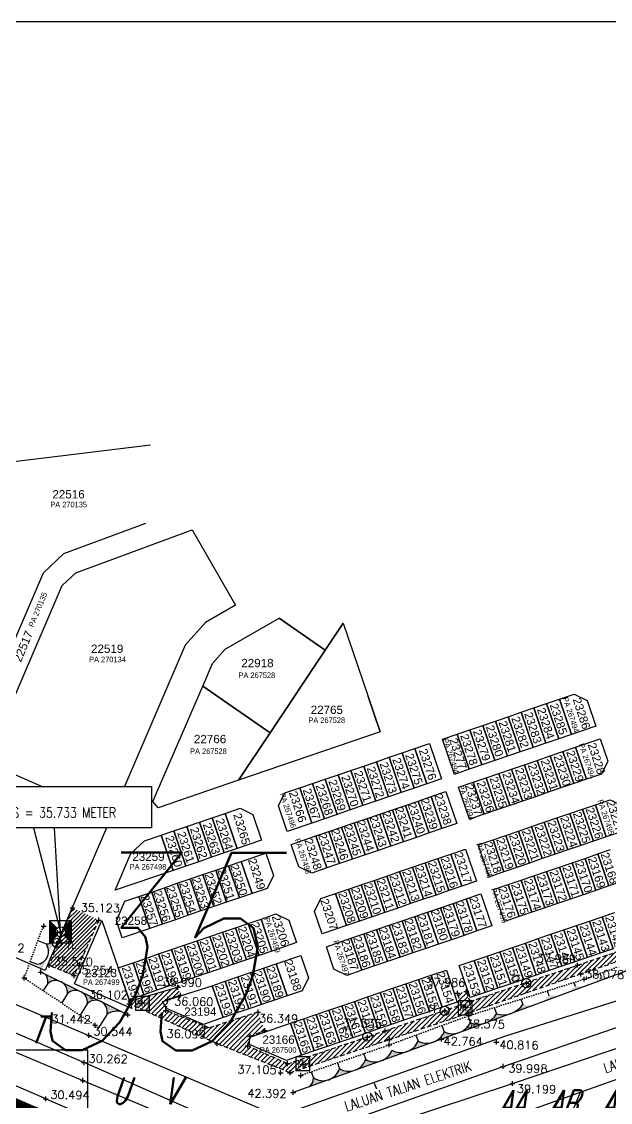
# Model space of a CAD drawing. Header units: metres. Extents: x -750 to 1235, y -4011 to -2636.
# Drawn here: x 324 to 589.5, y -3122.8 to -2635.6 of the extents above; entities that cross this region are included whole.
import ezdxf

# ---------------------------------------------------------------- set-up
doc = ezdxf.new("R2010")
doc.units = ezdxf.units.M
doc.header["$MEASUREMENT"] = 0
doc.linetypes.add('DASHED', pattern=[0.75, 0.5, -0.25])
doc.linetypes.add('DOT', pattern=[0.25, 0, -0.25])
doc.layers.get('0').update_dxf_attribs({"linetype": 'CONTINUOUS'})
for name, color, linetype in [('CJALAN', 51, 'CONTINUOUS'), ('EDIT2', 7, 'CONTINUOUS'), ('Grid 30 x 30', 7, 'CONTINUOUS'), ('HEIGHT', 2, 'CONTINUOUS'), ('LOTS', 8, 'CONTINUOUS'), ('MINOR', 91, 'CONTINUOUS'), ('NO_LOT', 7, 'CONTINUOUS'), ('PNT_ID', 7, 'CONTINUOUS'), ('PTS', 1, 'CONTINUOUS')]:
    doc.layers.add(name, color=color, linetype=linetype)
doc.styles.add('MtXpl_MS_Shell_Dlg_2', font='')
doc.styles.get("Standard").update_dxf_attribs({"font": 'simplex.shx', "height": 1.5})
doc.styles.add('SurveyCAD', font='SIMPLEX.shx', dxfattribs={"width": 0.65, "oblique": 20, "height": 1.5})
doc.styles.add('T', font='arial.ttf', dxfattribs={"height": 1.5})
doc.styles.get('MtXpl_MS_Shell_Dlg_2').set_extended_font_data('MS Shell Dlg 2')
pattern_1 = [(45, (-888.536, 1917.0265), (-1.10485435, 1.10485435), [])]

# ---------------------------------------------------------------- blocks, each defined once
blk = doc.blocks.new('CROSS')
at = {"linetype": 'Continuous'}
for p, q in [((-0.5, 0), (0.5, 0)), ((0, -0.5), (0, 0.5))]:
    blk.add_line(p, q, dxfattribs=at)

msp = doc.modelspace()

# ---------------------------------------------------------------- hatches: boundary and pattern name
at = {"layer": 'CJALAN', "ltscale": 2}
h = msp.add_hatch(dxfattribs=at)
h.set_pattern_fill('ANSI31,_O', color=256, scale=12.5)
h.set_pattern_definition(pattern_1)
h.paths.add_polyline_path([(930.35, -2939.42), (931.4, -2943.81), (870.81, -2964.38), (836.84, -2976.03), (775.67, -2996.78), (748.01, -3006.26), (722.78, -3014.95), (619.89, -3050.22), (576.23, -3064.96), (525.69, -3082.52), (489.84, -3094.52), (445.08, -3109.45), (412.23, -3096.44), (427.05, -3093.06), (425.98, -3097.4), (443.93, -3105.43), (487.95, -3090.57), (522.26, -3078.8), (520.54, -3073.62), (524.55, -3072.93), (526.18, -3077.37), (574.68, -3060.98), (616.62, -3046.72), (614.69, -3040.85), (618.68, -3039.32), (620.85, -3045.06), (715.99, -3012.56), (714.31, -3007.14), (723.39, -3003.68), (725.36, -3009.38), (744.7, -3003.1), (743.72, -2999.72), (747.3, -2998.13), (748.45, -3001.35), (768.75, -2994.56), (766.35, -2987.22), (775.65, -2983.68), (778.23, -2991.2), (834.55, -2972.25), (867.49, -2960.88), (865.77, -2955.5), (869.26, -2953.46), (871.41, -2959.4)])
at = {"layer": 'CJALAN'}
h = msp.add_hatch(dxfattribs=at)
h.set_pattern_fill('ANSI31', color=256, scale=10, style=0)
h.set_pattern_definition([(45, (-888.5359, 1917.0265), (-0.88388348, 0.88388348), [])])
h.paths.add_polyline_path([(347.67, -3065.71), (336.46, -3061.1), (346.96, -3035.15), (358.82, -3040.67)])
at = {"layer": 'CJALAN', "ltscale": 2}
h = msp.add_hatch(dxfattribs=at)
h.set_pattern_fill('ANSI31', color=256, scale=12.5, style=0)
h.set_pattern_definition(pattern_1)
edge = h.paths.add_edge_path()
edge.add_line((430.68, -3082.1), (408.56, -3089.29))
edge.add_line((408.56, -3089.29), (389.11, -3081.37))
edge.add_line((389.11, -3081.37), (389.93, -3076.41))
edge.add_line((389.93, -3076.41), (395.64, -3074.51))
edge.add_line((430.68, -3082.1), (433.67, -3090.44))
edge.add_line((412.23, -3096.44), (427.05, -3093.06))
edge.add_line((427.05, -3093.06), (433.67, -3090.44))
edge.add_line((412.23, -3096.44), (372.6, -3078.38))
edge.add_line((373.1, -3077.08), (394.54, -3070.94))
edge.add_line((394.54, -3070.94), (395.72, -3074.48))
at = {"layer": 'EDIT2'}
h = msp.add_hatch(color=256, dxfattribs=at)
h.dxf.hatch_style = 1
h.paths.add_polyline_path([(334.78, -3065.1, -0.218954), (335.82, -3069.21, -0.273406), (341.26, -3068.29)])
h.paths.add_polyline_path([(342.15, -3068.72, -0.284582), (344.73, -3073.82, -0.286795), (350.24, -3072.7)])
h.paths.add_polyline_path([(351.18, -3073.17, -0.298051), (353.64, -3078.44, -0.29703), (359.17, -3077.1)])
h.paths.add_polyline_path([(360.27, -3077.64, -0.308349), (362.54, -3083.05, -0.211993), (369.22, -3082.04)])
h.paths.add_polyline_path([(335.37, -3057.76, -0.232319), (331.1, -3060.56, -0.330406), (332.69, -3064.07)])
h.paths.add_polyline_path([(338.28, -3050.94), (337.22, -3050.94, -0.104877), (335.05, -3051.36, -0.230513), (335.97, -3056.35)])
h.paths.add_polyline_path([(363.29, -3081.51), (370.88, -3081.64), (370.97, -3076.02), (363.39, -3075.89)], flags=9)
h = msp.add_hatch(color=256, dxfattribs=at)
h.dxf.hatch_style = 1
h.paths.add_polyline_path([(338.66, -3050.04, -0.079814), (337.22, -3050.94), (338.28, -3050.94)])
h = msp.add_hatch(color=256, dxfattribs=at)
h.dxf.hatch_style = 1
h.paths.add_polyline_path([(509.27, -3095.79, -0.196421), (502.78, -3095.21, -0.188), (498.63, -3099.62)])
h.paths.add_polyline_path([(521.25, -3091.41, -0.190044), (514.58, -3091.1, -0.191498), (510.01, -3095.52), (513.28, -3094.35)])
h.paths.add_polyline_path([(532.43, -3087.29, -0.160937), (526.39, -3086.98, -0.180943), (521.67, -3091.25)])
h.paths.add_polyline_path([(544.29, -3082.91, -0.148867), (538.19, -3082.86, -0.151924), (533.97, -3086.72)])
h.paths.add_polyline_path([(556.21, -3078.52, -0.137097), (550, -3078.74, -0.139886), (545.6, -3082.43)])
h.paths.add_polyline_path([(567.96, -3074.18, -0.122431), (561.8, -3074.62, -0.128144), (557.18, -3078.16)])
h.paths.add_polyline_path([(578.98, -3070.12, -0.102971), (573.6, -3070.48, -0.114619), (568.89, -3073.84)])
h.paths.add_polyline_path([(602.81, -3061.33, -0.108388), (597.06, -3061.83, -0.104296), (592.63, -3065.09)])
h.paths.add_polyline_path([(614.21, -3057.13, -0.102969), (608.79, -3057.51, -0.108266), (604.09, -3060.86)])
h = msp.add_hatch(color=256, dxfattribs=at)
h.dxf.hatch_style = 1
h.paths.add_polyline_path([(590.82, -3065.75, -0.104418), (585.33, -3066.15, -0.102849), (581.01, -3069.37)])
h = msp.add_hatch(color=256, dxfattribs=at)
h.dxf.hatch_style = 1
h.paths.add_polyline_path([(455.6, -3111.79, -0.269097), (453.58, -3115.81), (462.16, -3112.73, -0.219783)])
h.paths.add_polyline_path([(473.83, -3108.53, -0.211022), (467.39, -3107.65, -0.216049), (462.96, -3112.44)])
h.paths.add_polyline_path([(485.62, -3104.29, -0.205993), (479.19, -3103.5, -0.207302), (474.83, -3108.17)])
h.paths.add_polyline_path([(490.98, -3099.35, -0.20228), (486.57, -3103.95), (497.1, -3100.17, -0.191974)])
h.paths.add_polyline_path([(477.37, -3100.71), (488.71, -3100.91), (488.81, -3095.28), (477.47, -3095.09)], flags=9)
at = {"layer": 'Grid 30 x 30', "true_color": 0x991b1e, "transparency": 33554483}
h = msp.add_hatch(dxfattribs=at)
h.set_pattern_fill('ANSI31', color=244)
h.paths.add_polyline_path([(203.95, -3189.31), (360.73, -3339.31), (472.96, -3186.53), (233.95, -3083.47)])

# ---------------------------------------------------------------- linework, layer by layer
at = {"color": 10}
msp.add_line((472.96, -3186.53), (-280.14, -2861.78), dxfattribs=at)
for points in [[(303.32, -2980.39), (308.01, -2969.51), (342.35, -2889.9), (348.45, -2884.12), (400.96, -2864.78)], [(400.96, -2864.78), (420.47, -2898.73)], [(308.01, -2969.51), (333.23, -2980.39)], [(334.6, -3063.32), (278.07, -3038.94), (295.26, -2999.07)], [(362.3, -2999.07), (334.6, -3063.32)]]:
    msp.add_lwpolyline(points)
at = {"color": 7}
msp.add_lwpolyline([(420.47, -2898.73), (406.9, -2906.53), (397.84, -2916.69), (370.36, -2980.39)], dxfattribs=at)
at = {"layer": 'EDIT2', "color": 7}
msp.add_line((-749.54, -2635.63), (1235.49, -2635.63), dxfattribs=at)
at = {"layer": 'EDIT2'}
for p, q in [((329.39, -2999.07), (341.59, -3045.94)), ((341.59, -3045.94), (338.92, -2999.07)), ((336.59, -3040.94), (339.99, -3044.35)), ((346.59, -3040.94), (336.59, -3040.94)), ((336.59, -3040.94), (336.59, -3050.94)), ((336.59, -3041.12), (336.77, -3041.12)), ((336.59, -3041.44), (337.08, -3041.44)), ((336.59, -3041.75), (337.39, -3041.75)), ((336.59, -3042.06), (337.71, -3042.06)), ((336.59, -3042.37), (338.02, -3042.37)), ((336.59, -3042.69), (338.33, -3042.69)), ((336.59, -3043), (338.64, -3043)), ((336.59, -3043.31), (338.96, -3043.31)), ((336.59, -3043.62), (339.27, -3043.62)), ((336.59, -3043.94), (339.58, -3043.94)), ((336.59, -3044.25), (339.89, -3044.25)), ((336.59, -3044.56), (339.81, -3044.56)), ((336.59, -3044.87), (339.61, -3044.87)), ((346.59, -3040.94), (343.18, -3044.35)), ((343.28, -3044.25), (346.59, -3044.25)), ((343.36, -3044.56), (346.59, -3044.56)), ((343.57, -3044.87), (346.59, -3044.87)), ((343.59, -3043.94), (346.59, -3043.94)), ((343.9, -3043.62), (346.59, -3043.62)), ((344.22, -3043.31), (346.59, -3043.31)), ((344.53, -3043), (346.59, -3043)), ((344.84, -3042.69), (346.59, -3042.69)), ((345.15, -3042.37), (346.59, -3042.37)), ((345.47, -3042.06), (346.59, -3042.06)), ((345.78, -3041.75), (346.59, -3041.75)), ((346.09, -3041.44), (346.59, -3041.44)), ((346.4, -3041.12), (346.59, -3041.12)), ((346.59, -3050.94), (346.59, -3040.94)), ((369.43, -3048.65), (366.82, -3040.99)), ((331.35, -3049.91), (335.05, -3051.36)), ((336.59, -3045.19), (339.47, -3045.19)), ((336.59, -3045.5), (339.38, -3045.5)), ((336.59, -3045.81), (339.34, -3045.81)), ((336.59, -3046.12), (339.34, -3046.12)), ((336.59, -3046.44), (339.39, -3046.44)), ((336.59, -3046.75), (339.49, -3046.75)), ((336.59, -3047.06), (339.63, -3047.06)), ((336.59, -3047.37), (339.85, -3047.37)), ((339.99, -3047.53), (336.59, -3050.94)), ((336.59, -3047.69), (339.84, -3047.69)), ((336.59, -3048), (339.53, -3048)), ((336.59, -3048.31), (339.22, -3048.31)), ((336.59, -3048.62), (338.9, -3048.62)), ((336.59, -3048.94), (338.59, -3048.94)), ((336.59, -3049.25), (338.28, -3049.25)), ((336.59, -3049.56), (337.97, -3049.56)), ((336.59, -3049.87), (337.65, -3049.87)), ((343.18, -3047.53), (346.59, -3050.94)), ((343.32, -3047.37), (346.59, -3047.37)), ((343.33, -3047.69), (346.59, -3047.69)), ((343.54, -3047.06), (346.59, -3047.06)), ((343.64, -3048), (346.59, -3048)), ((343.69, -3046.75), (346.59, -3046.75)), ((343.7, -3045.19), (346.59, -3045.19)), ((343.78, -3046.44), (346.59, -3046.44)), ((343.79, -3045.5), (346.59, -3045.5)), ((343.83, -3045.81), (346.59, -3045.81)), ((343.83, -3046.12), (346.59, -3046.12)), ((343.96, -3048.31), (346.59, -3048.31)), ((344.27, -3048.62), (346.59, -3048.62)), ((344.58, -3048.94), (346.59, -3048.94)), ((344.89, -3049.25), (346.59, -3049.25)), ((345.21, -3049.56), (346.59, -3049.56)), ((345.52, -3049.87), (346.59, -3049.87)), ((336.59, -3050.19), (337.34, -3050.19)), ((336.59, -3050.5), (337.03, -3050.5)), ((336.59, -3050.81), (336.72, -3050.81)), ((336.59, -3050.94), (346.59, -3050.94)), ((345.83, -3050.19), (346.59, -3050.19)), ((346.14, -3050.5), (346.59, -3050.5)), ((346.46, -3050.81), (346.59, -3050.81)), ((327.93, -3059.31), (331.1, -3060.56)), ((335.82, -3069.21), (333.79, -3072.47)), ((572.96, -3068.77), (573.6, -3070.48)), ((584.78, -3064.68), (585.33, -3066.15)), ((344.73, -3073.82), (342.12, -3078.02)), ((561.03, -3072.54), (561.8, -3074.62)), ((353.64, -3078.44), (350.44, -3083.57)), ((549.09, -3076.31), (550, -3078.74)), ((362.54, -3083.05), (358.44, -3089.64)), ((525.23, -3083.86), (526.39, -3086.98)), ((537.16, -3080.07), (538.19, -3082.86)), ((513.5, -3088.18), (514.58, -3091.1)), ((501.76, -3092.49), (502.78, -3095.21)), ((478.21, -3100.88), (479.19, -3103.5)), ((466.39, -3104.96), (467.39, -3107.65)), ((454.57, -3109.03), (455.6, -3111.79)), ((483.04, -3114.17), (483.99, -3116.72))]:
    msp.add_line(p, q, dxfattribs=at)
at = {"layer": 'EDIT2', "color": 2, "linetype": 'DASHED', "ltscale": 4}
for p, q in [((425.98, -3097.4), (427.05, -3093.06)), ((427.05, -3093.06), (433.67, -3090.44)), ((443.93, -3105.43), (425.98, -3097.4))]:
    msp.add_line(p, q, dxfattribs=at)
at = {"layer": 'EDIT2'}
for points in [[(289.51, -2980.39), (382.67, -2980.39), (382.67, -2999.07), (289.51, -2999.07)], [(381.67, -3075.06), (375.31, -3075.06), (375.31, -3081.25), (381.67, -3081.25)], [(527.2, -3077.12), (520.85, -3077.12), (520.85, -3083.31), (527.2, -3083.31)], [(454.04, -3102.28), (447.69, -3102.28), (447.69, -3108.48), (454.04, -3108.48)]]:
    msp.add_lwpolyline(points, close=True, dxfattribs=at)
at = {"layer": 'EDIT2', "linetype": 'DOT', "ltscale": 4}
for points in [[(525.64, -3083.71), (577.72, -3067.27), (622.28, -3050.89), (647.91, -3042.61), (712.87, -3020.5)], [(333.98, -3042.67), (325.22, -3066.74)], [(325.22, -3066.74), (357.21, -3088.09)], [(449.86, -3110.66), (489.79, -3096.89), (525.64, -3083.71)]]:
    msp.add_lwpolyline(points, dxfattribs=at)
at = {"layer": 'EDIT2'}
for points in [[(714.34, -3022.66), (671.46, -3037.16), (625.48, -3052.97), (513.28, -3094.35)], [(371.9, -3083.36), (332.69, -3064.07)], [(513.28, -3094.35), (446.52, -3118.35)]]:
    msp.add_lwpolyline(points, dxfattribs=at)
at = {"layer": 'EDIT2', "color": 2, "linetype": 'DASHED', "ltscale": 4}
for points in [[(346.96, -3035.15), (336.46, -3061.1)], [(358.82, -3040.67), (347.67, -3065.71)], [(524.55, -3072.93), (526.18, -3077.37), (574.68, -3060.98), (616.62, -3046.72)], [(619.89, -3050.22), (576.23, -3064.96), (525.69, -3082.52)], [(347.67, -3065.71), (347.67, -3065.71), (336.46, -3061.1)], [(443.93, -3105.43), (487.95, -3090.57), (522.26, -3078.8), (520.54, -3073.62)], [(412.23, -3096.44), (372.6, -3078.38)], [(430.68, -3082.1), (408.56, -3089.29), (389.11, -3081.37), (389.93, -3076.41), (395.64, -3074.51)], [(445.08, -3109.45), (489.84, -3094.52), (525.69, -3082.52)], [(445.08, -3109.45), (412.23, -3096.44)]]:
    msp.add_lwpolyline(points, dxfattribs=at)
at = {"layer": 'EDIT2', "color": 3}
for points in [[(259.73, -3052.46), (354.33, -3092.62), (439.65, -3129)], [(334.97, -3121.22), (239.26, -3079.89), (191.34, -3058.1)], [(246.15, -3059), (352.19, -3104.92)], [(245.88, -3068.53), (351.64, -3112.92)], [(439.65, -3129), (542.29, -3092.79), (624.97, -3066.73)], [(438.46, -3142.82), (541.1, -3106.61), (627.62, -3076.85)], [(439, -3149.53), (545.34, -3114.33), (630.32, -3085.62)], [(439.54, -3166.06), (551.59, -3126.89), (634.7, -3097.38)], [(438.46, -3142.82), (352.19, -3104.92)], [(351.64, -3112.92), (439, -3149.53)], [(334.97, -3121.22), (439.54, -3166.06)]]:
    msp.add_lwpolyline(points, dxfattribs=at)
at = {"layer": 'EDIT2'}
for centre, radius in [((341.59, -3045.94), 2.25), ((339.93, -3050.94), 2.06), ((551.64, -3069.08), 2.06), ((514.81, -3081.59), 2.06), ((479.97, -3093.26), 2.06)]:
    msp.add_circle(centre, radius, dxfattribs=at)
for centre, radius, start, end in [((330.39, -3054.81), 5.79, 277.0158, 36.4734), ((335.14, -3046.03), 5.34, 269.0042, 311.206), ((330.83, -3068.29), 5.08, 349.515, 38.9159), ((339.32, -3073.35), 5.43, 355.0273, 130.2061), ((348.38, -3077.68), 5.31, 351.7572, 133.4763), ((357.43, -3082.01), 5.22, 348.5138, 136.7196), ((541.33, -3072.87), 10.47, 252.5766, 325.8901), ((367.02, -3090.07), 8.32, 74.664, 122.5404), ((529.88, -3077.99), 9.64, 248.7844, 329.6823), ((518.31, -3082.81), 9.09, 245.7823, 332.6845), ((506.73, -3087.55), 8.62, 242.7298, 335.7369), ((495.06, -3092.09), 8.33, 240.7101, 337.9648), ((471.61, -3100.8), 8.04, 238.3376, 340.3996), ((483.32, -3096.42), 8.2, 239.7066, 339.0306), ((459.89, -3105.16), 7.9, 237.102, 341.6351), ((451.13, -3112.07), 4.48, 303.2451, 3.4905)]:
    msp.add_arc(centre, radius, start, end, dxfattribs=at)
at = {"layer": 'Grid 30 x 30', "ltscale": 2}
msp.add_line((472.96, -3186.53), (233.95, -3083.47), dxfattribs=at)
at = {"layer": 'Grid 30 x 30', "color": 52, "lineweight": 30, "true_color": 0xc8c92d}
for p, q in [((353.95, -3099.31), (229.46, -3099.31)), ((353.95, -3639.31), (353.95, -3099.31))]:
    msp.add_line(p, q, dxfattribs=at)
at = {"layer": 'Grid 30 x 30', "color": 177, "lineweight": 30, "true_color": 0x293189}
msp.add_line((353.95, -3099.31), (233.95, -3099.31), dxfattribs=at)
at = {"layer": 'HEIGHT'}
for p, q in [((373.1, -3077.08), (394.54, -3070.94)), ((372.6, -3078.38), (373.1, -3077.08))]:
    msp.add_line(p, q, dxfattribs=at)
at = {"layer": 'LOTS', "color": 7}
for p, q in [((280.49, -2838.71), (382.12, -2826.42)), ((343.05, -2875.45), (380.11, -2861.79)), ((343.05, -2875.45), (333.97, -2884.05)), ((333.97, -2884.05), (343.05, -2875.45)), ((292.43, -2980.39), (333.97, -2884.05)), ((415.85, -2918.52), (440.14, -2904.56)), ((460.86, -2918.93), (440.14, -2904.56)), ((440.14, -2904.56), (460.86, -2918.93)), ((460.86, -2918.93), (468.96, -2906.75)), ((468.96, -2906.75), (460.86, -2918.93)), ((468.96, -2906.75), (480.28, -2939.93)), ((410.07, -2925), (415.85, -2918.52)), ((436.06, -2956.19), (460.86, -2918.93)), ((460.86, -2918.93), (436.06, -2956.19)), ((405.7, -2935.14), (410.07, -2925)), ((383.25, -2987.21), (405.7, -2935.14)), ((405.7, -2935.14), (436.06, -2956.19)), ((436.06, -2956.19), (405.7, -2935.14)), ((480.28, -2939.93), (485.7, -2955.79)), ((485.7, -2955.79), (480.28, -2939.93)), ((560.76, -2943.04), (566.53, -2941.07)), ((566.53, -2941.07), (573.2, -2938.79)), ((566.53, -2941.07), (571.95, -2956.94)), ((571.95, -2956.94), (566.53, -2941.07)), ((573.2, -2938.79), (579.01, -2941.64)), ((579.01, -2941.64), (582.96, -2953.18)), ((543.45, -2948.96), (549.22, -2946.98)), ((549.22, -2946.98), (554.99, -2945.01)), ((549.22, -2946.98), (554.64, -2962.85)), ((554.64, -2962.85), (549.22, -2946.98)), ((554.99, -2945.01), (560.76, -2943.04)), ((554.99, -2945.01), (560.41, -2960.88)), ((560.41, -2960.88), (554.99, -2945.01)), ((560.76, -2943.04), (566.18, -2958.91)), ((566.18, -2958.91), (560.76, -2943.04)), ((531.92, -2952.9), (537.69, -2950.92)), ((537.69, -2950.92), (543.45, -2948.96)), ((537.69, -2950.92), (543.1, -2966.79)), ((543.1, -2966.79), (537.69, -2950.92)), ((543.45, -2948.96), (548.87, -2964.82)), ((548.87, -2964.82), (543.45, -2948.96)), ((485.7, -2955.79), (421.8, -2977.62)), ((421.8, -2977.62), (436.06, -2956.19)), ((436.06, -2956.19), (421.8, -2977.62)), ((513.74, -2959.1), (520.38, -2956.84)), ((520.38, -2956.84), (526.15, -2954.87)), ((520.38, -2956.84), (525.8, -2972.7)), ((525.8, -2972.7), (520.38, -2956.84)), ((526.15, -2954.87), (531.92, -2952.9)), ((526.15, -2954.87), (531.57, -2970.73)), ((531.57, -2970.73), (526.15, -2954.87)), ((531.92, -2952.9), (537.33, -2968.76)), ((537.33, -2968.76), (531.92, -2952.9)), ((571.95, -2956.94), (566.18, -2958.91)), ((582.96, -2953.18), (571.95, -2956.94)), ((501.34, -2963.34), (507.98, -2961.07)), ((507.98, -2961.07), (513.4, -2976.94)), ((519.16, -2974.97), (513.74, -2959.1)), ((560.41, -2960.88), (554.64, -2962.85)), ((566.18, -2958.91), (560.41, -2960.88)), ((573.82, -2962.74), (584.82, -2958.98)), ((584.82, -2958.98), (588.27, -2969.08)), ((489.81, -2967.28), (495.57, -2965.31)), ((495.57, -2965.31), (501.34, -2963.34)), ((495.57, -2965.31), (500.99, -2981.17)), ((500.99, -2981.17), (495.57, -2965.31)), ((501.34, -2963.34), (506.78, -2979.27)), ((506.78, -2979.27), (501.34, -2963.34)), ((543.1, -2966.79), (537.33, -2968.76)), ((548.87, -2964.82), (543.1, -2966.79)), ((554.64, -2962.85), (548.87, -2964.82)), ((556.51, -2968.65), (562.28, -2966.69)), ((562.28, -2966.69), (568.05, -2964.71)), ((567.21, -2981.1), (562.28, -2966.69)), ((562.28, -2966.69), (567.21, -2981.1)), ((568.05, -2964.71), (573.82, -2962.74)), ((572.98, -2979.13), (568.05, -2964.71)), ((568.05, -2964.71), (572.98, -2979.13)), ((578.75, -2977.16), (573.82, -2962.74)), ((573.82, -2962.74), (578.75, -2977.16)), ((472.5, -2973.19), (478.27, -2971.22)), ((478.27, -2971.22), (484.04, -2969.25)), ((478.27, -2971.22), (483.69, -2987.08)), ((483.69, -2987.08), (478.27, -2971.22)), ((484.04, -2969.25), (489.81, -2967.28)), ((484.04, -2969.25), (489.45, -2985.11)), ((489.45, -2985.11), (484.04, -2969.25)), ((489.81, -2967.28), (495.22, -2983.14)), ((495.22, -2983.14), (489.81, -2967.28)), ((531.57, -2970.73), (525.8, -2972.7)), ((537.33, -2968.76), (531.57, -2970.73)), ((544.98, -2972.59), (550.74, -2970.62)), ((550.74, -2970.62), (556.51, -2968.65)), ((555.67, -2985.04), (550.74, -2970.62)), ((550.74, -2970.62), (555.67, -2985.04)), ((561.44, -2983.07), (556.51, -2968.65)), ((556.51, -2968.65), (561.44, -2983.07)), ((588.27, -2969.08), (585.42, -2974.88)), ((460.96, -2977.13), (466.73, -2975.16)), ((466.73, -2975.16), (472.5, -2973.19)), ((466.73, -2975.16), (472.15, -2991.02)), ((472.15, -2991.02), (466.73, -2975.16)), ((472.5, -2973.19), (477.92, -2989.05)), ((477.92, -2989.05), (472.5, -2973.19)), ((525.8, -2972.7), (519.16, -2974.97)), ((527.67, -2978.5), (533.44, -2976.53)), ((533.44, -2976.53), (539.21, -2974.56)), ((538.36, -2990.96), (533.44, -2976.53)), ((533.44, -2976.53), (538.36, -2990.96)), ((539.21, -2974.56), (544.98, -2972.59)), ((544.13, -2988.98), (539.21, -2974.56)), ((539.21, -2974.56), (544.13, -2988.98)), ((549.9, -2987.01), (544.98, -2972.59)), ((544.98, -2972.59), (549.9, -2987.01)), ((585.42, -2974.88), (578.75, -2977.16)), ((421.8, -2977.62), (385.64, -2990.02)), ((442.69, -2983.37), (449.42, -2981.07)), ((449.42, -2981.07), (455.19, -2979.1)), ((449.42, -2981.07), (454.84, -2996.94)), ((454.84, -2996.94), (449.42, -2981.07)), ((455.19, -2979.1), (460.96, -2977.13)), ((455.19, -2979.1), (460.61, -2994.96)), ((460.61, -2994.96), (455.19, -2979.1)), ((460.96, -2977.13), (466.38, -2992.99)), ((466.38, -2992.99), (460.96, -2977.13)), ((500.99, -2981.17), (495.22, -2983.14)), ((506.78, -2979.27), (500.99, -2981.17)), ((513.4, -2976.94), (506.78, -2979.27)), ((521.04, -2980.77), (527.67, -2978.5)), ((525.96, -2995.19), (521.04, -2980.77)), ((532.6, -2992.93), (527.67, -2978.5)), ((527.67, -2978.5), (532.6, -2992.93)), ((567.21, -2981.1), (561.44, -2983.07)), ((572.98, -2979.13), (567.21, -2981.1)), ((578.75, -2977.16), (572.98, -2979.13)), ((439.84, -2989.17), (442.69, -2983.37)), ((489.45, -2985.11), (483.69, -2987.08)), ((495.22, -2983.14), (489.45, -2985.11)), ((502.86, -2986.98), (508.63, -2985.01)), ((508.63, -2985.01), (515.27, -2982.74)), ((513.56, -2999.43), (508.63, -2985.01)), ((508.63, -2985.01), (513.56, -2999.43)), ((515.27, -2982.74), (520.19, -2997.16)), ((555.67, -2985.04), (549.9, -2987.01)), ((561.44, -2983.07), (555.67, -2985.04)), ((582.72, -2988.69), (589.4, -2986.41)), ((589.4, -2986.41), (595.2, -2989.26)), ((385.64, -2990.02), (383.25, -2987.21)), ((415.77, -2992.56), (422.5, -2990.26)), ((422.5, -2990.26), (428.31, -2993.11)), ((443.78, -3000.71), (439.84, -2989.17)), ((472.15, -2991.02), (466.38, -2992.99)), ((477.92, -2989.05), (472.15, -2991.02)), ((483.69, -2987.08), (477.92, -2989.05)), ((485.56, -2992.89), (491.33, -2990.92)), ((491.33, -2990.92), (497.1, -2988.95)), ((496.25, -3005.34), (491.33, -2990.92)), ((491.33, -2990.92), (496.25, -3005.34)), ((497.1, -2988.95), (502.86, -2986.98)), ((502.02, -3003.37), (497.1, -2988.95)), ((497.1, -2988.95), (502.02, -3003.37)), ((507.79, -3001.4), (502.86, -2986.98)), ((502.86, -2986.98), (507.79, -3001.4)), ((538.36, -2990.96), (532.6, -2992.93)), ((544.13, -2988.98), (538.36, -2990.96)), ((549.9, -2987.01), (544.13, -2988.98)), ((571.19, -2992.63), (576.96, -2990.66)), ((576.96, -2990.66), (582.72, -2988.69)), ((576.96, -2990.66), (581.88, -3005.08)), ((581.88, -3005.08), (576.96, -2990.66)), ((582.72, -2988.69), (587.65, -3003.11)), ((587.65, -3003.11), (582.72, -2988.69)), ((404.23, -2996.5), (410, -2994.53)), ((410, -2994.53), (415.77, -2992.56)), ((410, -2994.53), (415.42, -3010.4)), ((415.42, -3010.4), (410, -2994.53)), ((415.77, -2992.56), (421.19, -3008.43)), ((421.19, -3008.43), (415.77, -2992.56)), ((428.31, -2993.11), (432.25, -3004.65)), ((460.61, -2994.96), (454.84, -2996.94)), ((466.38, -2992.99), (460.61, -2994.96)), ((474.02, -2996.83), (479.87, -2994.82)), ((479.87, -2994.82), (485.56, -2992.89)), ((484.72, -3009.28), (479.87, -2994.82)), ((479.87, -2994.82), (484.72, -3009.28)), ((490.48, -3007.31), (485.56, -2992.89)), ((485.56, -2992.89), (490.48, -3007.31)), ((532.6, -2992.93), (525.96, -2995.19)), ((559.65, -2996.57), (565.42, -2994.6)), ((565.42, -2994.6), (571.19, -2992.63)), ((565.42, -2994.6), (570.34, -3009.02)), ((570.34, -3009.02), (565.42, -2994.6)), ((571.19, -2992.63), (576.11, -3007.05)), ((576.11, -3007.05), (571.19, -2992.63)), ((386.94, -3002.41), (392.7, -3000.45)), ((392.7, -3000.45), (398.47, -2998.47)), ((392.7, -3000.45), (398.12, -3016.31)), ((398.12, -3016.31), (392.7, -3000.45)), ((398.47, -2998.47), (404.23, -2996.5)), ((398.47, -2998.47), (403.88, -3014.34)), ((403.88, -3014.34), (398.47, -2998.47)), ((404.23, -2996.5), (409.65, -3012.37)), ((409.65, -3012.37), (404.23, -2996.5)), ((454.84, -2996.94), (443.78, -3000.71)), ((456.71, -3002.74), (462.48, -3000.77)), ((462.48, -3000.77), (468.25, -2998.8)), ((467.41, -3015.19), (462.48, -3000.77)), ((462.48, -3000.77), (467.41, -3015.19)), ((468.25, -2998.8), (474.02, -2996.83)), ((473.18, -3013.22), (468.25, -2998.8)), ((468.25, -2998.8), (473.18, -3013.22)), ((478.95, -3011.25), (474.02, -2996.83)), ((474.02, -2996.83), (478.95, -3011.25)), ((513.56, -2999.43), (507.79, -3001.4)), ((520.19, -2997.16), (513.56, -2999.43)), ((542.34, -3002.48), (548.11, -3000.51)), ((548.11, -3000.51), (553.88, -2998.54)), ((548.11, -3000.51), (553.04, -3014.93)), ((553.04, -3014.93), (548.11, -3000.51)), ((553.88, -2998.54), (559.65, -2996.57)), ((553.88, -2998.54), (558.8, -3012.96)), ((558.8, -3012.96), (553.88, -2998.54)), ((559.65, -2996.57), (564.57, -3010.99)), ((564.57, -3010.99), (559.65, -2996.57)), ((598.65, -2999.35), (587.65, -3003.11)), ((373.35, -3010.63), (379.49, -3004.96)), ((379.49, -3004.96), (386.94, -3002.41)), ((386.94, -3002.41), (392.35, -3018.28)), ((392.35, -3018.28), (386.94, -3002.41)), ((432.25, -3004.65), (421.19, -3008.43)), ((445.63, -3006.52), (456.71, -3002.74)), ((461.64, -3017.16), (456.71, -3002.74)), ((456.71, -3002.74), (461.64, -3017.16)), ((496.25, -3005.34), (490.48, -3007.31)), ((502.02, -3003.37), (496.25, -3005.34)), ((507.79, -3001.4), (502.02, -3003.37)), ((529.94, -3006.72), (536.57, -3004.45)), ((536.57, -3004.45), (542.34, -3002.48)), ((536.57, -3004.45), (541.5, -3018.87)), ((541.5, -3018.87), (536.57, -3004.45)), ((542.34, -3002.48), (547.27, -3016.9)), ((547.27, -3016.9), (542.34, -3002.48)), ((581.88, -3005.08), (576.11, -3007.05)), ((587.65, -3003.11), (581.88, -3005.08)), ((366.2, -3027.21), (373.35, -3010.63)), ((415.42, -3010.4), (409.65, -3012.37)), ((421.19, -3008.43), (415.42, -3010.4)), ((423.06, -3014.23), (434.12, -3010.46)), ((434.12, -3010.46), (437.57, -3020.55)), ((449.1, -3016.61), (445.63, -3006.52)), ((484.72, -3009.28), (478.95, -3011.25)), ((490.48, -3007.31), (484.72, -3009.28)), ((511.77, -3012.92), (517.54, -3010.95)), ((517.54, -3010.95), (524.17, -3008.69)), ((517.54, -3010.95), (522.46, -3025.37)), ((522.46, -3025.37), (517.54, -3010.95)), ((524.17, -3008.69), (529.1, -3023.11)), ((534.87, -3021.14), (529.94, -3006.72)), ((564.57, -3010.99), (558.8, -3012.96)), ((570.34, -3009.02), (564.57, -3010.99)), ((576.11, -3007.05), (570.34, -3009.02)), ((578.06, -3012.83), (583.83, -3010.86)), ((583.83, -3010.86), (589.6, -3008.89)), ((588.73, -3025.29), (583.83, -3010.86)), ((583.83, -3010.86), (588.73, -3025.29)), ((403.88, -3014.34), (398.12, -3016.31)), ((409.65, -3012.37), (403.88, -3014.34)), ((417.29, -3016.2), (423.06, -3014.23)), ((427.99, -3028.65), (423.06, -3014.23)), ((423.06, -3014.23), (427.99, -3028.65)), ((467.41, -3015.19), (461.64, -3017.16)), ((473.18, -3013.22), (467.41, -3015.19)), ((478.95, -3011.25), (473.18, -3013.22)), ((500.23, -3016.86), (506, -3014.89)), ((506, -3014.89), (511.77, -3012.92)), ((506, -3014.89), (510.95, -3029.37)), ((510.95, -3029.37), (506, -3014.89)), ((511.77, -3012.92), (516.7, -3027.34)), ((516.7, -3027.34), (511.77, -3012.92)), ((553.04, -3014.93), (547.27, -3016.9)), ((558.8, -3012.96), (553.04, -3014.93)), ((566.52, -3016.77), (572.29, -3014.8)), ((572.29, -3014.8), (578.06, -3012.83)), ((577.22, -3029.22), (572.29, -3014.8)), ((572.29, -3014.8), (577.22, -3029.22)), ((582.98, -3027.25), (578.06, -3012.83)), ((578.06, -3012.83), (582.98, -3027.25)), ((392.35, -3018.28), (366.2, -3027.21)), ((398.12, -3016.31), (392.35, -3018.28)), ((399.99, -3022.11), (405.76, -3020.14)), ((405.76, -3020.14), (411.53, -3018.17)), ((410.68, -3034.57), (405.76, -3020.14)), ((405.76, -3020.14), (410.68, -3034.57)), ((411.53, -3018.17), (417.29, -3016.2)), ((416.45, -3032.59), (411.53, -3018.17)), ((411.53, -3018.17), (416.45, -3032.59)), ((422.22, -3030.62), (417.29, -3016.2)), ((417.29, -3016.2), (422.22, -3030.62)), ((437.57, -3020.55), (434.72, -3026.36)), ((454.91, -3019.46), (449.1, -3016.61)), ((461.64, -3017.16), (454.91, -3019.46)), ((488.69, -3020.8), (494.46, -3018.83)), ((494.46, -3018.83), (500.23, -3016.86)), ((494.46, -3018.83), (499.39, -3033.26)), ((499.39, -3033.26), (494.46, -3018.83)), ((500.23, -3016.86), (505.16, -3031.29)), ((505.16, -3031.29), (500.23, -3016.86)), ((541.5, -3018.87), (534.87, -3021.14)), ((547.27, -3016.9), (541.5, -3018.87)), ((549.21, -3022.68), (554.98, -3020.71)), ((554.98, -3020.71), (560.75, -3018.74)), ((559.91, -3035.13), (554.98, -3020.71)), ((554.98, -3020.71), (559.91, -3035.13)), ((560.75, -3018.74), (566.52, -3016.77)), ((565.68, -3033.16), (560.75, -3018.74)), ((560.75, -3018.74), (565.68, -3033.16)), ((571.45, -3031.19), (566.52, -3016.77)), ((566.52, -3016.77), (571.45, -3031.19)), ((388.45, -3026.05), (394.22, -3024.08)), ((394.22, -3024.08), (399.99, -3022.11)), ((399.15, -3038.51), (394.22, -3024.08)), ((394.22, -3024.08), (399.15, -3038.51)), ((404.91, -3036.54), (399.99, -3022.11)), ((399.99, -3022.11), (404.91, -3036.54)), ((471.39, -3026.71), (477.16, -3024.74)), ((477.16, -3024.74), (482.93, -3022.77)), ((477.16, -3024.74), (482.08, -3039.17)), ((482.08, -3039.17), (477.16, -3024.74)), ((482.93, -3022.77), (488.69, -3020.8)), ((482.93, -3022.77), (487.85, -3037.2)), ((487.85, -3037.2), (482.93, -3022.77)), ((488.69, -3020.8), (493.62, -3035.22)), ((493.62, -3035.22), (488.69, -3020.8)), ((522.46, -3025.37), (516.7, -3027.34)), ((529.1, -3023.11), (522.46, -3025.37)), ((536.81, -3026.91), (543.45, -3024.65)), ((543.45, -3024.65), (549.21, -3022.68)), ((548.37, -3039.07), (543.45, -3024.65)), ((543.45, -3024.65), (548.37, -3039.07)), ((554.14, -3037.1), (549.21, -3022.68)), ((549.21, -3022.68), (554.14, -3037.1)), ((588.73, -3025.29), (582.98, -3027.25)), ((594.52, -3023.31), (588.73, -3025.29)), ((370.64, -3032.14), (376.91, -3029.99)), ((376.91, -3029.99), (382.68, -3028.02)), ((381.84, -3044.42), (376.91, -3029.99)), ((376.91, -3029.99), (381.84, -3044.42)), ((382.68, -3028.02), (388.45, -3026.05)), ((387.61, -3042.45), (382.68, -3028.02)), ((382.68, -3028.02), (387.61, -3042.45)), ((393.38, -3040.48), (388.45, -3026.05)), ((388.45, -3026.05), (393.38, -3040.48)), ((427.99, -3028.65), (422.22, -3030.62)), ((434.72, -3026.36), (427.99, -3028.65)), ((458.89, -3030.98), (465.62, -3028.68)), ((465.62, -3028.68), (471.39, -3026.71)), ((465.62, -3028.68), (470.54, -3043.11)), ((470.54, -3043.11), (465.62, -3028.68)), ((471.39, -3026.71), (476.31, -3041.14)), ((476.31, -3041.14), (471.39, -3026.71)), ((510.95, -3029.37), (505.16, -3031.29)), ((516.7, -3027.34), (510.95, -3029.37)), ((524.41, -3031.15), (531.04, -3028.89)), ((531.04, -3028.89), (535.97, -3043.31)), ((541.74, -3041.34), (536.81, -3026.91)), ((577.22, -3029.22), (571.45, -3031.19)), ((582.98, -3027.25), (577.22, -3029.22)), ((366.82, -3040.99), (370.64, -3032.14)), ((410.68, -3034.57), (404.91, -3036.54)), ((416.45, -3032.59), (410.68, -3034.57)), ((422.22, -3030.62), (416.45, -3032.59)), ((456.04, -3036.79), (458.89, -3030.98)), ((493.62, -3035.22), (487.85, -3037.2)), ((499.39, -3033.26), (493.62, -3035.22)), ((505.16, -3031.29), (499.39, -3033.26)), ((507.1, -3037.06), (512.87, -3035.09)), ((512.87, -3035.09), (518.64, -3033.12)), ((517.8, -3049.51), (512.87, -3035.09)), ((512.87, -3035.09), (517.8, -3049.51)), ((518.64, -3033.12), (524.41, -3031.15)), ((523.57, -3047.54), (518.64, -3033.12)), ((518.64, -3033.12), (523.57, -3047.54)), ((529.34, -3045.57), (524.41, -3031.15)), ((524.41, -3031.15), (529.34, -3045.57)), ((559.91, -3035.13), (554.14, -3037.1)), ((565.68, -3033.16), (559.91, -3035.13)), ((571.45, -3031.19), (565.68, -3033.16)), ((399.15, -3038.51), (393.38, -3040.48)), ((404.91, -3036.54), (399.15, -3038.51)), ((426.2, -3042.15), (431.97, -3040.18)), ((431.97, -3040.18), (438.7, -3037.88)), ((431.97, -3040.18), (436.89, -3054.6)), ((436.89, -3054.6), (431.97, -3040.18)), ((438.7, -3037.88), (444.5, -3040.73)), ((459.49, -3046.88), (456.04, -3036.79)), ((482.08, -3039.17), (476.31, -3041.14)), ((487.85, -3037.2), (482.08, -3039.17)), ((495.57, -3041), (501.34, -3039.03)), ((501.34, -3039.03), (507.1, -3037.06)), ((506.26, -3053.45), (501.34, -3039.03)), ((501.34, -3039.03), (506.26, -3053.45)), ((512.03, -3051.48), (507.1, -3037.06)), ((507.1, -3037.06), (512.03, -3051.48)), ((548.37, -3039.07), (541.74, -3041.34)), ((554.14, -3037.1), (548.37, -3039.07)), ((580.02, -3041.15), (585.79, -3039.18)), ((585.79, -3039.18), (591.56, -3037.2)), ((590.71, -3053.6), (585.79, -3039.18)), ((585.79, -3039.18), (590.71, -3053.6)), ((347.82, -3069.37), (360.15, -3040.79)), ((360.15, -3040.79), (367.64, -3062.15)), ((381.84, -3044.42), (369.43, -3048.65)), ((387.61, -3042.45), (381.84, -3044.42)), ((393.38, -3040.48), (387.61, -3042.45)), ((414.66, -3046.09), (420.43, -3044.12)), ((420.43, -3044.12), (426.2, -3042.15)), ((420.43, -3044.12), (425.36, -3058.54)), ((425.36, -3058.54), (420.43, -3044.12)), ((426.2, -3042.15), (431.12, -3056.57)), ((431.12, -3056.57), (426.2, -3042.15)), ((444.5, -3040.73), (447.95, -3050.82)), ((470.54, -3043.11), (459.49, -3046.88)), ((476.31, -3041.14), (470.54, -3043.11)), ((478.26, -3046.91), (484.03, -3044.94)), ((484.03, -3044.94), (489.8, -3042.97)), ((488.95, -3059.36), (484.03, -3044.94)), ((484.03, -3044.94), (488.95, -3059.36)), ((489.8, -3042.97), (495.57, -3041)), ((494.72, -3057.39), (489.8, -3042.97)), ((489.8, -3042.97), (494.72, -3057.39)), ((500.49, -3055.42), (495.57, -3041)), ((495.57, -3041), (500.49, -3055.42)), ((535.97, -3043.31), (529.34, -3045.57)), ((562.71, -3047.06), (568.48, -3045.09)), ((568.48, -3045.09), (574.25, -3043.12)), ((573.41, -3059.51), (568.48, -3045.09)), ((568.48, -3045.09), (573.41, -3059.51)), ((574.25, -3043.12), (580.02, -3041.15)), ((579.18, -3057.54), (574.25, -3043.12)), ((574.25, -3043.12), (579.18, -3057.54)), ((584.95, -3055.57), (580.02, -3041.15)), ((580.02, -3041.15), (584.95, -3055.57)), ((403.12, -3050.03), (408.89, -3048.06)), ((408.89, -3048.06), (414.66, -3046.09)), ((408.89, -3048.06), (413.82, -3062.48)), ((413.82, -3062.48), (408.89, -3048.06)), ((414.66, -3046.09), (419.59, -3060.51)), ((419.59, -3060.51), (414.66, -3046.09)), ((461.43, -3052.66), (472.49, -3048.88)), ((472.49, -3048.88), (478.26, -3046.91)), ((477.42, -3063.31), (472.49, -3048.88)), ((472.49, -3048.88), (477.42, -3063.31)), ((483.19, -3061.34), (478.26, -3046.91)), ((478.26, -3046.91), (483.19, -3061.34)), ((517.8, -3049.51), (512.03, -3051.48)), ((523.57, -3047.54), (517.8, -3049.51)), ((529.34, -3045.57), (523.57, -3047.54)), ((551.18, -3051), (556.95, -3049.03)), ((556.95, -3049.03), (562.71, -3047.06)), ((561.87, -3063.45), (556.95, -3049.03)), ((556.95, -3049.03), (561.87, -3063.45)), ((567.64, -3061.48), (562.71, -3047.06)), ((562.71, -3047.06), (567.64, -3061.48)), ((385.82, -3055.94), (391.59, -3053.97)), ((391.59, -3053.97), (397.35, -3052)), ((391.59, -3053.97), (396.51, -3068.39)), ((396.51, -3068.39), (391.59, -3053.97)), ((397.35, -3052), (403.12, -3050.03)), ((397.35, -3052), (402.28, -3066.42)), ((402.28, -3066.42), (397.35, -3052)), ((403.12, -3050.03), (408.05, -3064.45)), ((408.05, -3064.45), (403.12, -3050.03)), ((436.89, -3054.6), (431.12, -3056.57)), ((447.95, -3050.82), (436.89, -3054.6)), ((464.88, -3062.76), (461.43, -3052.66)), ((506.26, -3053.45), (500.49, -3055.42)), ((512.03, -3051.48), (506.26, -3053.45)), ((539.64, -3054.94), (545.41, -3052.97)), ((545.41, -3052.97), (551.18, -3051)), ((550.33, -3067.39), (545.41, -3052.97)), ((545.41, -3052.97), (550.33, -3067.39)), ((556.1, -3065.42), (551.18, -3051)), ((551.18, -3051), (556.1, -3065.42)), ((590.71, -3053.6), (584.95, -3055.57)), ((374.28, -3059.88), (380.05, -3057.91)), ((380.05, -3057.91), (385.82, -3055.94)), ((380.05, -3057.91), (384.97, -3072.33)), ((384.97, -3072.33), (380.05, -3057.91)), ((385.82, -3055.94), (390.74, -3070.36)), ((390.74, -3070.36), (385.82, -3055.94)), ((425.36, -3058.54), (419.59, -3060.51)), ((431.12, -3056.57), (425.36, -3058.54)), ((438.84, -3060.38), (449.9, -3056.6)), ((449.9, -3056.6), (453.34, -3066.7)), ((488.95, -3059.36), (483.19, -3061.34)), ((494.72, -3057.39), (488.95, -3059.36)), ((500.49, -3055.42), (494.72, -3057.39)), ((521.32, -3061.2), (528.1, -3058.88)), ((528.1, -3058.88), (533.87, -3056.91)), ((533.03, -3073.3), (528.1, -3058.88)), ((528.1, -3058.88), (533.03, -3073.3)), ((533.87, -3056.91), (539.64, -3054.94)), ((538.8, -3071.33), (533.87, -3056.91)), ((533.87, -3056.91), (538.8, -3071.33)), ((544.57, -3069.36), (539.64, -3054.94)), ((539.64, -3054.94), (544.57, -3069.36)), ((573.41, -3059.51), (567.64, -3061.48)), ((579.18, -3057.54), (573.41, -3059.51)), ((584.95, -3055.57), (579.18, -3057.54)), ((367.64, -3062.15), (374.28, -3059.88)), ((367.64, -3062.15), (372.57, -3076.57)), ((372.57, -3076.57), (367.64, -3062.15)), ((374.28, -3059.88), (379.2, -3074.3)), ((379.2, -3074.3), (374.28, -3059.88)), ((408.05, -3064.45), (402.28, -3066.42)), ((413.82, -3062.48), (408.05, -3064.45)), ((419.59, -3060.51), (413.82, -3062.48)), ((421.53, -3066.29), (427.3, -3064.32)), ((427.3, -3064.32), (433.07, -3062.35)), ((432.22, -3078.74), (427.3, -3064.32)), ((427.3, -3064.32), (432.22, -3078.74)), ((433.07, -3062.35), (438.84, -3060.38)), ((437.99, -3076.77), (433.07, -3062.35)), ((433.07, -3062.35), (437.99, -3076.77)), ((443.77, -3074.8), (438.84, -3060.38)), ((438.84, -3060.38), (443.77, -3074.8)), ((470.69, -3065.6), (464.88, -3062.76)), ((477.42, -3063.31), (470.69, -3065.6)), ((483.19, -3061.34), (477.42, -3063.31)), ((508.76, -3065.48), (515.55, -3063.17)), ((515.55, -3063.17), (520.48, -3077.59)), ((526.24, -3075.62), (521.32, -3061.2)), ((561.87, -3063.45), (556.1, -3065.42)), ((567.64, -3061.48), (561.87, -3063.45)), ((373.72, -3080.53), (347.82, -3069.37)), ((396.51, -3068.39), (390.74, -3070.36)), ((402.28, -3066.42), (396.51, -3068.39)), ((409.99, -3070.23), (415.76, -3068.26)), ((415.76, -3068.26), (421.53, -3066.29)), ((420.68, -3082.68), (415.76, -3068.26)), ((415.76, -3068.26), (420.68, -3082.68)), ((426.45, -3080.71), (421.53, -3066.29)), ((421.53, -3066.29), (426.45, -3080.71)), ((453.34, -3066.7), (450.5, -3072.5)), ((491.46, -3071.39), (497.23, -3069.42)), ((497.23, -3069.42), (503, -3067.45)), ((502.15, -3083.85), (497.23, -3069.42)), ((497.23, -3069.42), (502.15, -3083.85)), ((503, -3067.45), (508.76, -3065.48)), ((507.92, -3081.88), (503, -3067.45)), ((503, -3067.45), (507.92, -3081.88)), ((513.69, -3079.91), (508.76, -3065.48)), ((508.76, -3065.48), (513.69, -3079.91)), ((544.57, -3069.36), (538.8, -3071.33)), ((550.33, -3067.39), (544.57, -3069.36)), ((556.1, -3065.42), (550.33, -3067.39)), ((379.2, -3074.3), (372.57, -3076.57)), ((384.97, -3072.33), (379.2, -3074.3)), ((390.74, -3070.36), (384.97, -3072.33)), ((387.49, -3077.32), (409.99, -3070.23)), ((414.92, -3084.65), (409.99, -3070.23)), ((409.99, -3070.23), (414.92, -3084.65)), ((450.5, -3072.5), (443.77, -3074.8)), ((479.92, -3075.33), (485.69, -3073.36)), ((485.69, -3073.36), (491.46, -3071.39)), ((490.61, -3087.79), (485.69, -3073.36)), ((485.69, -3073.36), (490.61, -3087.79)), ((496.38, -3085.82), (491.46, -3071.39)), ((491.46, -3071.39), (496.38, -3085.82)), ((533.03, -3073.3), (526.24, -3075.62)), ((538.8, -3071.33), (533.03, -3073.3)), ((372.57, -3076.57), (373.72, -3080.53)), ((389.36, -3080.52), (387.49, -3077.32)), ((432.22, -3078.74), (426.45, -3080.71)), ((437.99, -3076.77), (432.22, -3078.74)), ((443.77, -3074.8), (437.99, -3076.77)), ((468.38, -3079.28), (474.15, -3077.3)), ((474.15, -3077.3), (479.92, -3075.33)), ((479.08, -3091.73), (474.15, -3077.3)), ((474.15, -3077.3), (479.08, -3091.73)), ((484.85, -3089.76), (479.92, -3075.33)), ((479.92, -3075.33), (484.85, -3089.76)), ((520.48, -3077.59), (513.69, -3079.91)), ((406, -3087.7), (389.36, -3080.52)), ((420.68, -3082.68), (414.92, -3084.65)), ((426.45, -3080.71), (420.68, -3082.68)), ((451.08, -3085.19), (456.85, -3083.22)), ((456.85, -3083.22), (462.61, -3081.24)), ((461.77, -3097.64), (456.85, -3083.22)), ((456.85, -3083.22), (461.77, -3097.64)), ((462.61, -3081.24), (468.38, -3079.28)), ((467.54, -3095.67), (462.61, -3081.24)), ((462.61, -3081.24), (467.54, -3095.67)), ((473.31, -3093.7), (468.38, -3079.28)), ((468.38, -3079.28), (473.31, -3093.7)), ((502.15, -3083.85), (496.38, -3085.82)), ((507.92, -3081.88), (502.15, -3083.85)), ((513.69, -3079.91), (507.92, -3081.88)), ((414.92, -3084.65), (406, -3087.7)), ((426.94, -3093.43), (445.31, -3087.16)), ((445.31, -3087.16), (451.08, -3085.19)), ((450.23, -3101.58), (445.31, -3087.16)), ((445.31, -3087.16), (450.23, -3101.58)), ((456, -3099.61), (451.08, -3085.19)), ((451.08, -3085.19), (456, -3099.61)), ((490.61, -3087.79), (484.85, -3089.76)), ((496.38, -3085.82), (490.61, -3087.79)), ((426.81, -3096.72), (426.94, -3093.43)), ((473.31, -3093.7), (467.54, -3095.67)), ((479.08, -3091.73), (473.31, -3093.7)), ((484.85, -3089.76), (479.08, -3091.73)), ((443.45, -3103.9), (426.81, -3096.72)), ((461.77, -3097.64), (456, -3099.61)), ((467.54, -3095.67), (461.77, -3097.64)), ((450.23, -3101.58), (443.45, -3103.9)), ((456, -3099.61), (450.23, -3101.58))]:
    msp.add_line(p, q, dxfattribs=at)
at = {"layer": 'MINOR'}
msp.add_lwpolyline([(572.69, -3126.16), (575.99, -3118.22)], dxfattribs=at)

# ---------------------------------------------------------------- block references
at = {"layer": 'PTS', "xscale": 2.200000000000273, "yscale": 2.200000000000273, "zscale": 2.200000000000273}
for p in [(346.96, -3035.15), (358.82, -3040.67), (333.98, -3043.33), (341.58, -3045.95), (340.26, -3046.28), (340.64, -3050.38), (332.69, -3064.08), (336.46, -3061.1), (574.68, -3060.98), (576.23, -3064.96), (325.22, -3066.75), (347.67, -3065.71), (551.64, -3069.08), (577.72, -3067.28), (394.54, -3070.94), (395.64, -3074.51), (520.54, -3073.62), (524.55, -3072.93), (372.6, -3078.38), (373.1, -3077.08), (378.04, -3078.06), (389.93, -3076.41), (522.26, -3078.8), (524.23, -3079.99), (526.18, -3077.37), (371.89, -3083.36), (389.11, -3081.37), (430.68, -3082.1), (514.81, -3081.59), (525.64, -3083.72), (525.69, -3082.52), (357.21, -3088.1), (406.71, -3089.18), (354.33, -3092.62), (427.05, -3093.06), (433.67, -3090.44), (479.97, -3093.49), (487.95, -3090.57), (489.84, -3094.52), (513.28, -3094.35), (412.23, -3096.44), (425.98, -3097.4), (489.79, -3096.9), (538.08, -3095.65), (352.19, -3104.92), (440.82, -3109.47), (443.93, -3105.43), (445.08, -3109.45), (450.91, -3105.7), (541.1, -3106.61), (351.64, -3112.92), (449.86, -3110.67), (545.34, -3114.33), (446.51, -3118.36), (334.97, -3121.22)]:
    msp.add_blockref('CROSS', p, dxfattribs=at)

# ---------------------------------------------------------------- texts
at = {"layer": 'EDIT2', "color": 4, "linetype": 'Continuous', "style": 'T'}
for s, p in [('22516', (337.91, -2850.58)), ('23259', (373.94, -3014.01)), ('23258', (366.04, -3042.82)), ('23123', (352.46, -3066.4)), ('23194', (397.33, -3083.79)), ('23166', (432.58, -3096.44))]:
    msp.add_text(s, height=3.75, dxfattribs=at).set_placement(p)
for s, rotation, p in [('22517', 67.4531, (323.68, -2924.69)), ('23286', 288.2498, (572.45, -2941.15)), ('23283', 288.2498, (550.55, -2947.63)), ('23284', 288.2498, (556.32, -2945.66)), ('23285', 288.2498, (562.09, -2943.69)), ('23281', 288.2498, (539.02, -2951.57)), ('23282', 288.2498, (544.79, -2949.6)), ('23278', 288.2498, (521.71, -2957.48)), ('23279', 288.2498, (527.48, -2955.51)), ('23280', 288.2498, (533.25, -2953.54)), ('23277', 288.2498, (516.79, -2959.31)), ('23228', 288.2498, (579.22, -2961.5)), ('23275', 288.2498, (496.91, -2966.25)), ('23276', 288.2498, (503.1, -2964.13)), ('23230', 288.2498, (563.76, -2966.87)), ('23229', 288.2498, (569.53, -2964.9)), ('23272', 288.2498, (479.59, -2972.14)), ('23273', 288.2498, (485.36, -2970.17)), ('23274', 288.2498, (491.13, -2968.2)), ('23232', 288.2498, (552.22, -2970.81)), ('23231', 288.2498, (557.99, -2968.84)), ('23270', 288.2498, (468.06, -2976.08)), ('23271', 288.2498, (473.82, -2974.11)), ('23235', 288.2498, (534.91, -2976.72)), ('23234', 288.2498, (540.68, -2974.75)), ('23233', 288.2498, (546.45, -2972.78)), ('23267', 288.2498, (450.75, -2982)), ('23268', 288.2498, (456.52, -2980.03)), ('23269', 288.2498, (462.29, -2978.05)), ('23237', 288.2498, (523.84, -2980.08)), ('23236', 288.2498, (529.15, -2978.69)), ('23266', 288.2498, (444.48, -2983.22)), ('23239', 288.2498, (503.79, -2986.43)), ('23238', 288.2498, (509.99, -2984.32)), ('23241', 288.2498, (492.26, -2990.37)), ('23240', 288.2498, (498.02, -2988.41)), ('23226', 288.2498, (578.3, -2990.59)), ('23227', 288.2498, (587.59, -2987.39)), ('23264', 287.7647, (411.45, -2995.54)), ('23265', 286.809, (419.39, -2993.14)), ('23244', 288.2498, (474.96, -2996.26)), ('23243', 288.2498, (480.74, -2994.32)), ('23242', 288.2498, (486.49, -2992.34)), ('23223', 288.2498, (560.99, -2996.5)), ('23224', 288.2498, (566.76, -2994.53)), ('23225', 288.2498, (572.53, -2992.56)), ('23261', 287.7647, (394.14, -3001.45)), ('23262', 287.7647, (399.91, -2999.48)), ('23263', 287.7647, (405.68, -2997.51)), ('23246', 288.2498, (463.41, -3000.23)), ('23245', 288.2498, (469.18, -2998.26)), ('23221', 288.2498, (549.46, -3000.44)), ('23222', 288.2498, (555.23, -2998.47)), ('23260', 287.7647, (388.74, -3003.29)), ('23248', 288.2498, (451.44, -3004.62)), ('23247', 288.2498, (457.64, -3002.2)), ('23218', 288.2498, (532.5, -3006.11)), ('23219', 288.2498, (537.92, -3004.38)), ('23220', 288.2498, (543.69, -3002.41)), ('23217', 288.2498, (519.05, -3010.71)), ('23168', 288.2498, (585.04, -3010.92)), ('23250', 287.7647, (418.01, -3016.16)), ('23249', 287.7647, (426.04, -3013.5)), ('23215', 288.2498, (507.08, -3014.81)), ('23216', 288.2498, (512.85, -3012.83)), ('23170', 288.2498, (573.51, -3014.85)), ('23169', 288.2498, (579.27, -3012.88)), ('23252', 287.7647, (406.47, -3020.1)), ('23251', 287.7647, (412.24, -3018.13)), ('23212', 288.2498, (489.77, -3020.71)), ('23213', 288.2498, (495.54, -3018.74)), ('23214', 288.2498, (501.32, -3016.78)), ('23173', 288.2498, (556.2, -3020.76)), ('23172', 288.2498, (561.97, -3018.79)), ('23171', 288.2498, (567.74, -3016.82)), ('23255', 287.7647, (389.16, -3026.01)), ('23254', 287.7647, (394.93, -3024.04)), ('23253', 287.7647, (400.7, -3022.07)), ('23210', 288.2498, (478.23, -3024.65)), ('23211', 288.2498, (484, -3022.68)), ('23176', 288.2498, (538.85, -3026.3)), ('23175', 288.2498, (544.66, -3024.71)), ('23174', 288.2498, (550.43, -3022.74)), ('23257', 287.7647, (377.63, -3029.95)), ('23256', 287.7647, (383.4, -3027.98)), ('23208', 288.2498, (466.7, -3028.59)), ('23209', 288.2498, (472.47, -3026.62)), ('23177', 288.2498, (525.77, -3030.76)), ('23207', 288.2498, (458.66, -3031.74)), ('23179', 288.2498, (513.8, -3034.85)), ('23178', 288.2498, (519.57, -3032.88)), ('23206', 288.2498, (436.72, -3039.06)), ('23182', 288.2498, (496.5, -3040.76)), ('23181', 288.2498, (502.27, -3038.79)), ('23180', 288.2498, (508.33, -3036.52)), ('23142', 288.2498, (587.02, -3039.38)), ('23204', 288.2498, (421.47, -3044.24)), ('23205', 288.2498, (427.24, -3042.27)), ('23184', 288.2498, (484.96, -3044.7)), ('23183', 288.2498, (490.73, -3042.73)), ('23145', 288.2498, (569.71, -3045.29)), ('23144', 288.2498, (575.48, -3043.32)), ('23143', 288.2498, (581.25, -3041.35)), ('23201', 288.2498, (404.16, -3050.15)), ('23202', 288.2498, (409.93, -3048.18)), ('23203', 288.2498, (415.7, -3046.21)), ('23187', 288.2498, (467.97, -3050.02)), ('23186', 288.2498, (473.42, -3048.64)), ('23185', 288.2498, (479.19, -3046.67)), ('23147', 288.2498, (558.17, -3049.23)), ('23146', 288.2498, (563.94, -3047.26)), ('23199', 288.2498, (392.63, -3054.09)), ('23200', 288.2498, (398.39, -3052.12)), ('23150', 288.2498, (540.87, -3055.14)), ('23149', 288.2498, (546.64, -3053.17)), ('23148', 288.2498, (552.41, -3051.2)), ('23196', 288.2498, (375.32, -3060)), ('23197', 288.2498, (381.09, -3058.03)), ('23198', 288.2498, (386.86, -3056.06)), ('23188', 288.2498, (442.31, -3059.16)), ('23152', 288.2498, (529.33, -3059.08)), ('23151', 288.2498, (535.1, -3057.11)), ('23195', 288.2498, (369.12, -3062.12)), ('23190', 288.2498, (428.5, -3064.27)), ('23189', 288.2498, (434.27, -3062.3)), ('23154', 288.2498, (510.97, -3064.77)), ('23153', 288.2498, (523.05, -3061.23)), ('23192', 288.2498, (416.96, -3068.22)), ('23191', 288.2498, (422.73, -3066.25)), ('23156', 288.2498, (498.43, -3069.38)), ('23155', 288.2498, (504.2, -3067.41)), ('23193', 288.2498, (411.19, -3070.19)), ('23158', 288.2498, (486.89, -3073.32)), ('23157', 288.2498, (492.66, -3071.35)), ('23161', 288.2498, (469.59, -3079.23)), ('23160', 288.2498, (475.36, -3077.26)), ('23159', 288.2498, (481.12, -3075.29)), ('23163', 288.2498, (458.05, -3083.17)), ('23162', 288.2498, (463.82, -3081.2)), ('23165', 288.2498, (446.51, -3087.11)), ('23164', 288.2498, (452.28, -3085.14))]:
    msp.add_text(s, height=3.75, rotation=rotation, dxfattribs=at).set_placement(p)
at = {"layer": 'EDIT2', "color": 7, "linetype": 'Continuous', "style": 'T'}
for s, p in [('22519', (355.33, -2920.21)), ('22918', (423.09, -2926.66)), ('22765', (454.37, -2947.73)), ('22766', (401.72, -2960.93))]:
    msp.add_text(s, height=3.75, dxfattribs=at).set_placement(p)
at = {"layer": 'EDIT2', "color": 7, "width": 0.8}
msp.add_text('ARAS LARAS = 35.733 METER', height=4.5, dxfattribs=at).set_placement((294.13, -2994.46))
for p in [(587.34, -3109.71), (470.57, -3126.97)]:
    msp.add_text('LALUAN TALIAN ELEKTRIK', height=4.5, rotation=18.1658, dxfattribs=at).set_placement(p)
at = {"layer": 'Grid 30 x 30', "lineweight": 35, "char_height": 12, "attachment_point": 1, "style": 'SurveyCAD'}
for s, insert, width in [('S    T', (299.91, -3084.14), 46.2133), ('U   V', (364.62, -3111.68), 46.8309), ('AA  AB  AC', (538.49, -3117.31), 97.6258)]:
    msp.add_mtext(s, dxfattribs=dict(at, insert=insert, width=width))
at = {"layer": 'HEIGHT'}
for s, p in [('35.123', (350.65, -3036.87)), ('31.212', (307.64, -3054.84)), ('35.520', (338.46, -3061.1)), ('37.989', (556.3, -3059.69)), ('35.254', (347.83, -3064.94)), ('38.078', (578.03, -3066.84)), ('35.990', (387.62, -3070.44)), ('37.986', (506.39, -3070.46)), ('36.102', (354.24, -3076.07)), ('36.060', (392.77, -3079.1)), ('31.442', (337.51, -3087.09)), ('36.349', (431.07, -3086.74)), ('30.544', (356.33, -3092.62)), ('37.535', (468.75, -3088.89)), ('38.575', (524.27, -3089.26)), ('36.099', (389.36, -3093.72)), ('42.764', (514.27, -3097.04)), ('40.816', (539.41, -3098.68)), ('30.262', (354.19, -3104.92)), ('37.105', (421.28, -3109.81)), ('39.998', (543.44, -3109.31)), ('30.494', (336.97, -3121.22)), ('42.392', (425.8, -3120.55)), ('39.199', (547.34, -3118.54))]:
    msp.add_text(s, height=3.75, rotation=359, dxfattribs=at).set_placement(p)
at = {"layer": 'LOTS', "color": 7, "style": 'MtXpl_MS_Shell_Dlg_2', "width": 0.8}
for s, p in [('PA 270135', (336.97, -2854.59)), ('PA 270134', (354.46, -2924.4)), ('PA 267528', (421.82, -2931.54)), ('PA 267528', (453.33, -2951.83)), ('PA 267528', (399.98, -2965.8)), ('PA 267498', (372.74, -3017.9)), ('PA 267499', (351.68, -3069.91)), ('PA 267500', (431.43, -3100.44))]:
    msp.add_text(s, height=2.5, dxfattribs=at).set_placement(p)
for s, rotation, p in [('PA 270135', 67.4531, (329.37, -2908.83)), ('PA 267494', 288.2498, (567.91, -2940.67)), ('PA 267494', 288.2498, (513.86, -2959.24)), ('PA 267494', 288.2498, (575.19, -2961.46)), ('PA 267494', 288.2498, (520.81, -2980.27)), ('PA 267496', 288.2498, (440.31, -2983.72)), ('PA 267495', 288.2498, (583.69, -2986.83)), ('PA 267496', 288.2498, (447.12, -3004.37)), ('PA 267495', 288.2498, (528.99, -3006.33)), ('PA 267495', 288.2498, (535.6, -3026.66)), ('PA 267499', 288.2498, (433.3, -3039.96)), ('PA 267497', 287.6094, (464.45, -3050.22))]:
    msp.add_text(s, height=2.5, rotation=rotation, dxfattribs=at).set_placement(p)
at = {"layer": 'NO_LOT', "color": 7, "linetype": 'Continuous', "style": 'MtXpl_MS_Shell_Dlg_2', "width": 0.8}
for s, height, p in [('TL', 3.5, (344.11, -3053.64)), ('TT', 3.5, (544.4, -3068.8)), ('MH', 3.25, (376.03, -3079.75)), ('TT', 3.5, (506.76, -3082.53)), ('MH', 3.25, (521.56, -3081.81)), ('TT', 3.5, (468.97, -3093.09)), ('MH', 3.25, (448.4, -3106.97))]:
    msp.add_text(s, height=height, dxfattribs=at).set_placement(p)
at = {"layer": 'PNT_ID', "style": 'SurveyCAD', "oblique": 20, "width": 0.65}
msp.add_text('35', height=89.198, rotation=359.9002, dxfattribs=at).set_placement((323.95, -3099.31))

doc.saveas('drawing.dxf')
